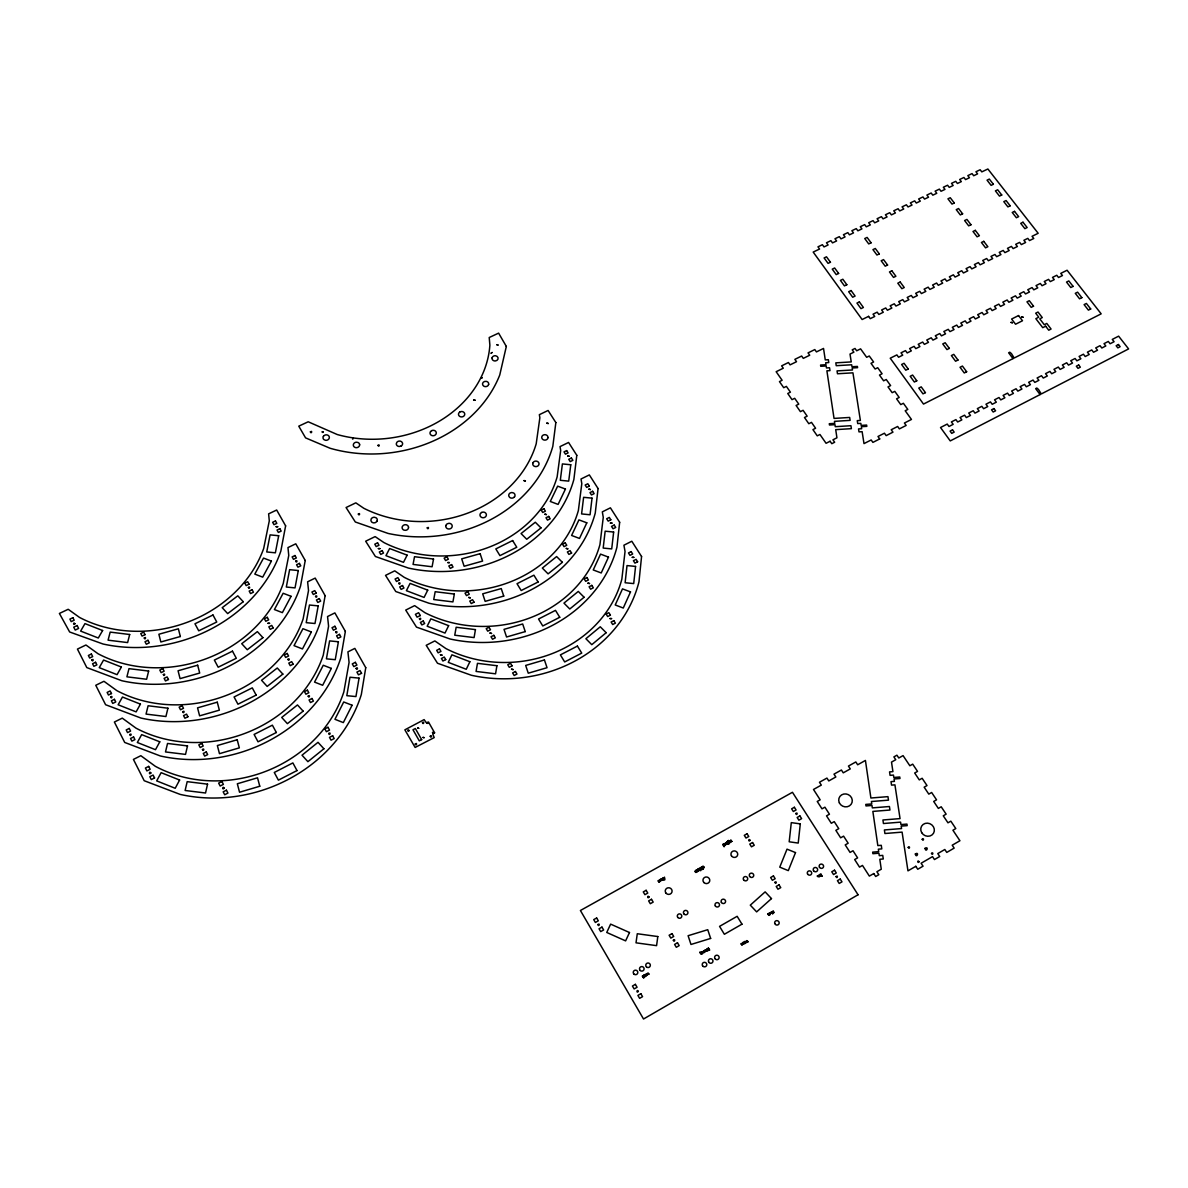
<?xml version="1.0" encoding="UTF-8"?>
<svg xmlns="http://www.w3.org/2000/svg" width="1188" height="1188" viewBox="0 0 1188 1188"><rect width="100%" height="100%" fill="white"/><g stroke="black" fill="none" stroke-linecap="round" stroke-linejoin="round"><path stroke-width="1.5" d="M742.619 942.723C743.391 940.688 744.223 947.074 743.733 941.98M700.727 952.345C698.306 952.939 704.855 955.746 700.712 952.375M820.804 875.601C821.65 874.68 817.596 877.383 820.136 874.606M731.496 841.356L730.486 841.446L731.496 841.327M699.732 869.958L698.425 868.799L699.376 868.339L700.757 870.626L698.648 870.344L698.232 869.067M704.009 867.507L702.999 867.596L704.024 867.255M704.707 951.736C704.232 953.385 704.662 949.761 703.415 951.291M706.667 950.148L707.81 950.697L708.018 949.583M723.299 844.163L724.428 844.208L724.769 845.544M769.572 913.409C769.468 912.013 770.73 916.423 770.047 912.815C772.334 914.077 771.309 912.518 769.512 913.008M773.091 910.958L773.67 912.844L773.299 911.315M741.906 943.435C742.856 946.049 742.396 944.445 741.045 943.599M773.67 912.815C771.22 910.439 772.809 912.295 773.73 911.939M660.691 879.135C660.766 883.011 661.865 879.031 660.721 879.417M648.544 974.026L647.49 974.338L648.47 973.818M729.729 842.797L728.348 842.411L728.66 841.134M706.637 950.86L705.33 951.454L705.821 949.955M767.76 914.493L769.037 913.572M643.272 975.883C646.821 973.937 643.302 979.001 643.287 975.704M729.922 840.866L730.546 841.861M662.845 880.13C659.429 877.694 665.131 880.204 662.83 879.848M703.489 866.542C705.093 870.67 700.029 865.577 703.652 866.616M704.603 952.538L703.281 952.063L703.652 950.697M648.871 974.234C645.188 976.076 647.98 970.938 648.856 973.982M771.22 912.057L772.705 913.943L771.428 911.701M768.591 914.686L768.087 913.958L768.844 914.315M708.197 948.143L709.667 950.207L708.39 947.965M642.337 976.269L643.762 978.08L642.515 975.779M644.074 974.977L644.52 976.759L643.718 975.096M644.772 976.952L644.936 976.833M645.901 975.541L644.906 974.546L645.99 975.615M646.153 976.105L646.005 973.893L647.104 975.229M659.741 881.615L658.82 881.422M659.34 879.966L659.756 881.214M659.073 881.897L660.142 881.258L659.355 879.937M660.246 879.387L660.305 880.13M662.058 879.15L662.577 878.155M663.379 877.709C663.453 881.659 665.651 878.259 664.493 878.481C664.582 874.71 664.359 880.011 663.379 877.709L663.765 878.303M664.745 879.937L663.944 878.645M730.219 840.866L731.808 841.356M708.345 950.222C708.003 949.999 706.489 948.915 707.736 948.767M722.972 844.416L724.324 845.514L724.116 843.97M729.922 842.337L728.155 840.614M727.115 842.084L728.957 844.059L727.19 843.925M701.529 869.349C699.465 869.423 699.316 868.131 701.128 867.389C703.563 871.621 700.668 868.636 701.039 867.7M820.463 875.853L819.883 876.462M695.93 870.314L696.406 871.695M695.886 872.111C693.866 868.814 695.366 873.848 696.406 871.829M695.93 872.482L697.668 871.457M696.599 872.155L695.93 870.284M696.673 871.472L696.896 869.735L697.712 871.16M742.559 943.049L743.198 943.539M697.579 869.378L698.306 871.146L697.594 869.349M698.589 869.081L699.732 869.928M700.727 867.879L701.276 869.185M700.593 869.096L700.415 867.997M701.38 869.497L701.484 868.577M705.093 950.415L704.826 950.118M702.761 867.181L702.999 866.23M727.947 843.406L726.759 842.99L727.591 841.802M728.467 841.787C730.635 842.648 727.902 842.203 728.586 840.436M767.686 914.062L769.245 914.522L768.814 915.206M701.143 953.964C702.227 953.103 701.648 954.632 700.623 953.251M743.866 943.94L743.48 943.465M723.893 845.529L724.116 846.777L722.735 844.52M700.341 952.925L699.821 952.048M724.116 845.589L724.665 845.663M725.913 844.549L724.517 843.51L725.705 844.549M724.517 845.767L724.546 844.906M725.556 842.975L726.804 844.43L725.823 842.797M702.078 951.692L702.821 953.519L702.078 951.662L702.613 952.538M727.294 843.629L726.64 842.247L727.932 843.035M727.932 840.762L728.66 840.703M704.751 950.489L706.192 949.94M729.417 843.005L729.655 842.04M730.501 840.391L731.273 840.228L730.293 840.614M730.293 842.441L729.462 841.134M705.657 951.009L706.207 949.91M730.887 842.025L731.823 841.312M707.098 950.608L708.003 950.207M769.69 914.968L769.052 913.112M741.089 944.267L742.337 943.317M741.728 945.143L742.01 944.371M744.995 941.772L746.599 942.678L744.95 941.356L745.084 943.554L745.01 941.742M747.905 941.832C745.693 942.827 746.034 938.728 747.98 941.609M747.653 941.401C745.188 942.262 748.796 941.312 747.401 942.233M769.141 915.399L769.557 915.146M819.304 874.576L820.359 876.002M819.215 875.333L819.646 874.457M821.844 876.313L820.7 873.878L822.111 876.165M376.997 521.146L376.581 521.784A3.222 2.836 -9.2 0 1 371.131 519.067L371.562 518.414A3.222 2.836 -9.2 0 1 374.547 517.285L376.076 517.805A3.222 2.836 -9.2 0 1 377.012 521.131M726.64 842.292L726.432 843.064M708.003 949.568L707.053 950.133L707.825 950.667M659.236 882.164L658.018 880.679L658.984 881.659M707.053 948.722L706.504 949.747M323.359 431.868C320.24 431.036 323.537 433.264 322.794 432.12M491.327 352.821L491.684 352.717M490.986 353.415L492.203 352.42M700.935 952.568L701.826 953.296M931.511 853.415C932.803 856.37 933.723 851.172 931.511 853.415M408.524 527.056L408.509 527.799A3.222 2.836 -8 0 1 405.702 530.308L404.054 530.145A3.222 2.836 -8 0 1 402.153 527.175L402.376 526.462A3.222 2.836 -8 0 1 408.524 527.056M1023.076 317.241L1021.665 317.062L1023.076 317.241M1011.033 322.394L1012.443 322.72L1011.033 322.394M919.096 861.701C917.463 864.359 917.21 859.028 919.096 861.701M922.2 839.263C923.358 842.262 924.502 837.154 922.2 839.263M908.196 847.341C909.34 850.356 910.498 845.217 908.196 847.341M492.099 357.87L492.04 358.553A3.059 2.614 -1.8 0 0 494.505 360.929L495.307 360.959A3.059 2.614 -1.8 0 0 495.693 355.791L494.891 355.747A3.059 2.614 -1.8 0 0 492.352 357.217L492.099 357.87M774.888 882.372C776.016 885.431 777.249 880.189 774.888 882.372M795.826 813.528C796.94 816.498 798.143 811.404 795.826 813.528M836.07 876.596C837.184 879.655 838.431 874.457 836.07 876.596M445.871 525.616L445.797 526.358A3.208 2.836 -6 0 0 449.138 529.002A3.208 2.836 -6 0 0 452.197 525.957L452.049 525.23A3.208 2.836 -6 0 0 448.856 523.329L447.282 523.804A3.208 2.836 -6 0 0 445.871 525.616M641.565 556.519L638.981 581.793A136.575 122.245 -3.7 0 1 471.413 675.274L437.496 663.246L426.21 645.307L434.838 640.926L445.96 648.603A118.993 106.489 -3.6 0 0 621.844 579.18L625.037 551.499L623.923 545.218L631.793 541.238L641.565 556.519M359.622 444.713L359.548 445.426A3.163 2.732 -8.2 0 1 355.776 447.638A3.163 2.732 -8.2 0 1 353.4 444.446L353.682 443.763A3.163 2.732 -8.2 0 1 356.355 442.203L357.944 442.471A3.163 2.732 -8.2 0 1 359.622 444.713M649.034 896.97C647.312 899.747 647.163 894.282 649.034 896.97M635.565 566.424L633.709 583.59L625.126 582.744L627.012 565.577L635.565 566.424M800.296 823.878L798.217 843.079L789.188 841.787L791.297 822.631L800.296 823.878M619.661 522.274L616.943 547.163A135.67 120.3 -4.2 0 1 450.104 638.996L416.483 627.116L405.717 610.083L414.627 605.628L424.962 612.711A118.191 104.811 -4.2 0 0 599.955 544.564L603.266 517.329L602.316 511.865L610.409 507.825L619.661 522.274M750.088 840.287C748.366 842.945 748.262 837.614 750.088 840.287M598.069 488.55L595.262 513.038A134.779 118.414 -4.6 0 1 429.106 603.266L395.782 591.535L385.536 575.378L394.728 570.849L404.276 577.368A117.404 103.163 -4.6 0 0 578.378 510.469L581.808 483.65L581.021 479.002L589.337 474.903L598.069 488.55M613.647 532.031L611.716 548.915L603.192 548.069L605.152 531.185L613.647 532.031M592.04 498.143L590.05 514.775L581.585 513.929L583.62 497.312L592.04 498.143M576.804 455.316L573.878 479.432A133.888 116.558 -4.9 0 1 408.434 568.072L375.408 556.504L365.666 541.208L375.126 536.605L383.902 542.56A116.647 101.544 -4.9 0 0 557.142 476.878L560.677 450.49L560.038 446.599L568.577 442.456L576.804 455.316M673.344 940.228C674.339 943.376 675.883 938 673.344 940.228M570.775 464.76L568.71 481.125L560.305 480.294L562.399 463.929L570.775 464.76M555.85 422.572L552.821 446.317A133.026 114.746 -5.2 0 1 388.075 533.427L355.331 521.992L346.079 507.528L355.821 502.851L363.825 508.286A115.889 99.97 -5.2 0 0 536.204 443.792L539.857 417.79L539.352 414.671L548.099 410.469L555.85 422.572M422.438 722.675C423.507 725.512 424.784 720.507 422.438 722.675M657.81 936.545L656.578 945.648L636.011 942.827L637.288 933.738L657.81 936.545M597.876 924.576C598.886 927.709 600.371 922.363 597.876 924.576M633.813 557.365L632.268 557.35L633.813 557.365M611.553 618.592L609.993 618.577L611.553 618.592M611.954 523.106L610.424 523.091L611.954 523.106M588.001 583.159L589.5 583.531L588.001 583.159M588.921 489.159L590.377 489.53L588.921 489.159M566.32 548.44L567.805 548.826L566.32 548.44M365.756 667.686L361.33 694.505A144.446 127.844 -19.5 0 1 180.16 794.401L144.208 780.724L133.427 759.414L140.837 755.702L155.331 766.305A126.062 111.568 -19.5 0 0 343.867 691.832L349.079 662.399L347.921 651.87L354.841 648.396L365.756 667.686M567.716 455.91L569.171 456.281L567.716 455.91M496.911 665.726L495.559 673.819L476.076 671.428L477.472 663.335L496.911 665.726M359.058 678.125L355.94 696.569L346.807 695.678L349.97 677.234L359.058 678.125M544.965 514.256L546.435 514.627L545.054 514.092M345.352 631.392L340.822 657.81A143.54 125.883 -18.7 0 1 160.38 755.984L124.71 742.455L114.375 722.037L122.26 718.131L135.967 728.125A125.037 109.667 -18.7 0 0 323.27 655.123L328.586 626.195L327.546 616.542L334.882 612.904L345.352 631.392M511.583 669.2L513.112 669.587L511.583 669.2M475.452 629.61L474.086 637.585L454.752 635.209L456.162 627.249L475.452 629.61M546.822 423.151L548.262 423.507L546.822 423.151M338.402 641.758L335.254 659.696L326.418 658.835L329.611 640.896L338.402 641.758M523.938 480.576L525.393 480.947L523.938 480.576M325.126 595.663L320.522 621.666A142.53 123.849 -18 0 1 140.956 718.057L105.598 704.722L95.768 685.283L103.95 681.288L116.84 690.629A124.161 107.9 -18 0 0 303.103 619.007L308.524 590.54L307.618 581.793L315.191 578.096L325.126 595.663M490.005 633.056L491.52 633.442L490.005 633.056M454.336 594.059L452.925 601.9L433.739 599.539L435.179 591.713L454.336 594.059M318.191 605.88L314.983 623.522L306.207 622.661L309.459 605.019L318.191 605.88M305.227 560.498L300.534 586.085A141.535 121.874 -17.4 0 1 121.844 680.739L86.798 667.582L77.443 649.094L85.937 644.995L98.01 653.727A123.3 106.178 -17.4 0 0 283.249 583.442L288.758 555.435L287.971 547.579L295.782 543.807L305.227 560.498M468.77 597.46L470.27 597.831L468.77 597.46M433.531 559.043L432.09 566.765L413.053 564.419L414.523 556.712L433.531 559.043M430.219 736.233C431.125 739.144 432.67 734.169 430.219 736.233M432.491 732.521L433.486 732.773L432.551 732.402M434.6 732.788L432.788 734.095L434.199 737.6L415.132 747.445L404.87 729.833L424.116 719.616L426.254 722.66L428.512 722.022L434.6 732.788M298.292 570.537L295.025 587.897L286.323 587.035L289.62 569.676L298.292 570.537M496.851 344.802L498.262 345.144L496.926 344.639M423.062 737.421L424.057 737.674L423.062 737.421M427.131 723.15L428.126 723.403L427.131 723.15M440.436 654.751L441.966 655.137L440.436 654.751M285.625 525.853L280.858 551.039A140.57 119.943 -16.8 0 1 103.014 644L69.647 631.986L59.4 613.454L68.191 609.281L79.477 617.404A122.453 104.485 -16.8 0 0 263.706 548.411L269.29 520.849L268.622 513.855L276.67 510.023L285.625 525.853M417.701 728.021L418.696 728.289L417.701 728.021M449.376 562.592L447.817 562.577L449.376 562.592M415.265 744C416.171 746.925 417.731 741.936 415.265 744M409.103 730.561C407.306 733.1 407.439 727.977 409.103 730.561M473.641 400.059L475.111 400.252L473.641 400.059M638.342 991.386C636.337 994.118 636.664 988.446 638.342 991.386M701.544 867.136L703.177 869.274L701.544 867.136M278.69 535.729L275.364 552.821L266.736 551.96L270.092 534.882L278.69 535.729M419.438 618.755C420.329 621.532 421.844 616.81 419.438 618.755M427.235 527.873C428.126 530.546 429.581 526.002 427.235 527.873M398.767 583.323C399.643 586.055 401.158 581.407 398.767 583.323M379.922 548.618L378.363 548.604L379.922 548.618M356.103 668.384C357.024 671.413 358.731 666.23 356.103 668.384M328.69 733.501C329.611 736.634 331.378 731.303 328.69 733.501M358.345 514.048C359.207 516.691 360.692 512.206 358.345 514.048M335.699 632.09C336.56 634.882 338.12 630.16 335.699 632.09M378.007 445.366C378.853 447.935 380.264 443.584 378.007 445.366M308.182 696.138C309.029 699.004 310.647 694.148 308.182 696.138M315.548 596.361C316.394 599.108 317.983 594.416 315.548 596.361M287.927 659.355C288.758 662.191 290.407 657.35 287.927 659.355M207.558 784.154L205.539 793.005L185.12 790.495L187.184 781.659L207.558 784.154M295.708 561.167C296.54 563.884 298.129 559.251 295.708 561.167M269.557 623.329L267.953 623.314L269.557 623.329M506.326 346.421L499.762 374.977A130.947 110.484 -5.8 0 1 330.13 448.277L305.568 437.867L298.767 426.165L308.197 421.785L337.258 434.541A114.078 96.243 -5.8 0 0 489.872 345.159L489.218 337.511L498.618 333.13L506.326 346.421M224.161 788.104C222.037 790.941 222.423 785.268 224.161 788.104M310.38 431.868C311.256 434.615 312.875 429.952 310.38 431.868M277.695 526.7L276.136 526.685L277.695 526.7M187.511 745.916L185.521 754.395L165.503 751.945L167.538 743.465L187.511 745.916M248.381 587.466C249.183 590.198 250.846 585.565 248.381 587.466M202.465 749.524C203.267 752.464 205.049 747.43 202.465 749.524M167.924 708.197L165.919 716.527L146.05 714.092L148.099 705.761L167.924 708.197M182.759 711.746C183.546 714.656 185.313 709.696 182.759 711.746M148.649 671.057L146.614 679.254L126.908 676.833L128.987 668.651L148.649 671.057M150.876 772.987C148.708 775.809 149.153 770.166 150.876 772.987M163.365 674.576C164.137 677.427 165.904 672.557 163.365 674.576M129.685 634.511L127.621 642.574L108.078 640.169L110.172 632.105L129.685 634.511M129.789 734.57C130.561 737.51 132.388 732.491 129.789 734.57M547.965 437.63L547.787 438.327A3.119 2.718 -0.4 0 1 545.396 440.08L544.579 440.109A3.119 2.718 -0.4 0 1 541.758 437.169A3.119 2.718 -0.4 0 1 545.144 434.689L545.931 434.853A3.119 2.718 -0.4 0 1 547.92 436.932L547.965 437.63M144.268 637.986C145.025 640.792 146.792 635.996 144.268 637.986M925.007 848.38C926.031 853.533 929.372 845.618 925.007 848.38M915.339 853.979C916.349 859.132 919.72 851.202 915.339 853.979M110.677 696.97C111.434 699.866 113.261 694.921 110.677 696.97M91.877 659.964C92.619 662.815 94.446 657.944 91.877 659.964M74.918 623.73C72.928 626.195 73.389 621.25 74.918 623.73M532.966 462.845L532.773 463.543A3.133 2.747 -1 0 0 534.006 466.052L534.719 466.409A3.133 2.747 -1 0 0 538.803 464.85A3.133 2.747 -1 0 0 537.035 461.286L536.248 461.107A3.133 2.747 -1 0 0 533.367 462.206L532.966 462.845M817.552 875.675C822.72 877.501 815.636 876.848 817.552 875.675M488.639 384.452L487.926 385.684A3.089 2.643 -2.4 0 1 484.244 386.367L483.575 385.981A3.089 2.643 -2.4 0 1 486.204 381.363L486.976 381.571A3.089 2.643 -2.4 0 1 488.639 384.452M795.515 852.598L788.297 870.626L779.759 867.151L787.02 849.153L795.515 852.598M630.516 591.906L623.269 608.033L615.221 604.974L622.497 588.877L630.516 591.906M608.494 557.113L601.217 572.958L593.243 569.958L600.549 554.113L608.494 557.113M323.433 436.338L323.121 437.021A3.163 2.718 -9.2 0 0 323.968 439.619L325.393 440.258A3.163 2.718 -9.2 0 0 328.437 439.397L328.928 438.818A3.163 2.718 -9.2 0 0 327.74 435.135A3.163 2.718 -9.2 0 0 323.433 436.338M629.491 932.521L625.616 940.881L606.741 932.461L610.632 924.13L629.491 932.521M586.813 522.824L579.492 538.431L571.606 535.461L578.942 519.869L586.813 522.824M565.443 489.055L558.108 504.41L550.282 501.47L557.647 486.144L565.443 489.055M469.884 661.731L466.26 669.275L448.262 662.355L451.9 654.826L469.884 661.731M448.633 625.66L445.01 633.07L427.175 626.239L430.828 618.844L448.633 625.66M427.725 590.139L424.086 597.43L406.4 590.688L410.068 583.412L427.725 590.139M352.094 705.241L343.332 722.601L334.942 719.304L343.718 701.974L352.094 705.241M407.128 555.167L403.489 562.34L385.952 555.672L389.619 548.529L407.128 555.167M331.333 668.399L322.661 685.268L314.553 682.105L323.255 665.25L331.333 668.399M311.36 631.971L302.465 648.945L294.015 645.648L302.94 628.704L311.36 631.971M179.611 780.041L175.215 788.283L156.682 780.887L161.123 772.675L179.611 780.041M291.075 596.317L282.373 612.637L274.413 609.548L283.145 593.258L291.075 596.317M271.413 561.107L262.697 577.145L254.811 574.101L263.543 558.078L271.413 561.107M159.786 741.817L155.494 749.702L137.333 742.5L141.654 734.63L159.786 741.817M140.422 704.128L136.13 711.879L118.132 704.781L122.468 697.029L140.422 704.128M121.369 667.032L117.063 674.665L99.243 667.641L103.579 660.038L121.369 667.032M102.614 630.516L98.307 638.015L80.636 631.095L84.972 623.611L102.614 630.516M514.523 496.792L513.32 497.787A3.163 2.792 -2.5 0 1 510.157 497.713L509.533 497.252A3.163 2.792 -2.5 0 1 513.543 492.946L514.166 493.406A3.163 2.792 -2.5 0 1 514.523 496.792M459.697 412.132L459.132 412.652A3.119 2.688 -3.7 0 0 459.177 415.934L459.756 416.409A3.119 2.688 -3.7 0 0 464.122 415.8A3.119 2.688 -3.7 0 0 463.483 412.043L462.771 411.701A3.119 2.688 -3.7 0 0 460.395 411.776L459.697 412.132M771.487 898.588L756.637 911.894L750.296 905.152L765.146 891.876L771.487 898.588M606.162 632.714L591.787 644.668L585.892 638.713L600.267 626.789L606.162 632.714M584.095 597.252L569.78 608.999L563.958 603.118L578.289 591.416L584.095 597.252M562.384 562.31L548.084 573.863L542.337 568.072L556.623 556.563L562.384 562.31M323.908 748.767L307.9 761.671L302.019 755.197L318.013 742.322L323.908 748.767M540.986 527.903L526.73 539.263L521.057 533.561L535.298 522.23L540.986 527.903M303.148 711.137L287.392 723.67L281.719 717.448L297.475 704.944L303.148 711.137M282.863 674.101L267.166 686.412L261.568 680.279L277.264 667.998L282.863 674.101M262.904 637.629L247.267 649.732L241.728 643.703L257.365 631.63L262.904 637.629M243.258 601.722L227.665 613.617L222.201 607.677L237.793 595.827L243.258 601.722M481.6 512.488L480.947 512.949A3.193 2.821 -4.2 0 0 480.101 515.681L480.412 516.364A3.193 2.821 -4.2 0 0 484.763 517.344A3.193 2.821 -4.2 0 0 485.951 513.468L485.447 512.889A3.193 2.821 -4.2 0 0 482.373 512.191L481.6 512.488M431.779 430.62L431.096 431.021A3.133 2.718 -5.1 0 0 430.086 433.62L430.338 434.288A3.133 2.718 -5.1 0 0 434.541 435.432A3.133 2.718 -5.1 0 0 435.966 431.764L435.536 431.199A3.133 2.718 -5.1 0 0 432.551 430.368L431.779 430.62M858.048 894.772L643.525 1019.007L580.412 910.498L792.455 792.292L858.048 894.772M915.814 866.304L907.959 870.863L902.093 832.12L884.912 833.516L884.392 829.952L901.558 828.556L901.187 826.12L907.187 825.63L906.949 824.086L900.95 824.576L900.578 822.141L883.441 823.522L882.922 819.987L900.044 818.606L894.935 784.852L891.535 785.12L891.015 781.645L894.415 781.377L894.059 778.986L899.984 778.511L899.762 776.997L893.822 777.457L893.465 775.081L890.064 775.348L889.545 771.888L892.93 771.621L891.505 762.102L895.752 759.711L893.881 756.904L896.91 755.197L898.796 758.003L903.058 755.613L909.845 765.755L912.696 764.151L917.537 771.398L914.686 773.002L919.289 779.892L922.14 778.274L927.011 785.565L924.16 787.184L928.793 794.119L931.644 792.485L936.545 799.821L933.694 801.455L938.357 808.419L941.208 806.786L946.138 814.151L943.272 815.8L947.965 822.809L950.831 821.16L955.791 828.571L952.925 830.234L959.934 840.733L952.212 845.203L954.157 848.113L946.762 852.42L944.816 849.494L937.778 853.578L939.723 856.503L934.466 859.548L932.521 856.622L921.101 863.245L923.046 866.186L917.745 869.26L915.814 866.304M873.759 873.551L869.349 876.091L862.473 865.428L859.533 867.121L854.662 859.563L857.602 857.885L852.999 850.742L850.059 852.42L845.217 844.906L848.158 843.228L843.584 836.144L840.644 837.807L835.847 830.338L838.773 828.675L834.228 821.621L831.303 823.284L826.521 815.859L829.447 814.211L824.918 807.187L821.992 808.835L817.24 801.455L820.165 799.821L813.498 789.471L821.309 785.105L819.468 782.253L826.937 778.081L828.779 780.932L835.832 776.982L833.991 774.145L841.416 770.002L843.257 772.839L850.281 768.903L848.44 766.082L855.82 761.954L857.677 764.775L865.428 760.439L870.893 798.009L887.956 796.643L888.476 800.148L871.413 801.514L871.754 803.934L865.77 804.41L865.993 805.939L871.977 805.464L872.334 807.885L889.426 806.518L889.961 810.038L872.853 811.404L877.828 845.589L881.273 845.307L881.793 848.885L878.348 849.168L878.704 851.633L872.66 852.138L872.883 853.697L878.927 853.207L879.283 855.672L882.743 855.39L883.278 858.983L879.818 859.266L881.258 869.215L876.893 871.74L878.808 874.695L875.675 876.506L873.759 873.551M640.852 993.717L637.911 995.41L639.619 998.336L642.56 996.643L640.852 993.717M840.213 879.075L837.436 880.664L839.203 883.441L841.98 881.852L840.213 879.075M635.372 984.347L632.432 986.04L634.14 988.951L637.08 987.273L635.372 984.347M834.54 870.195L831.778 871.784L833.53 874.546L836.293 872.957L834.54 870.195M741.965 924.175L724.368 934.273L719.557 926.373L737.154 916.304L741.965 924.175M677.472 942.782L674.591 944.43L676.299 947.282L679.18 945.633L677.472 942.782M779.016 884.852L776.21 886.441L777.947 889.233L780.754 887.629L779.016 884.852M672.007 933.62L669.111 935.253L670.819 938.104L673.7 936.456L672.007 933.62M773.433 875.927L770.641 877.516L772.363 880.293L775.17 878.704L773.433 875.927M601.974 927.115L599.049 928.749L600.712 931.6L603.638 929.966L601.974 927.115M651.499 899.286L648.633 900.905L650.311 903.712L653.177 902.108L651.499 899.286M752.553 842.53L749.762 844.089L751.469 846.821L754.261 845.262L752.553 842.53M799.895 815.933L797.148 817.478L798.871 820.18L801.618 818.636L799.895 815.933M596.643 917.997L593.733 919.616L595.381 922.467L598.307 920.819L596.643 917.997M646.124 890.302L643.272 891.906L644.921 894.683L647.772 893.079L646.124 890.302M747.074 833.768L744.282 835.327L745.99 838.045L748.782 836.486L747.074 833.768M794.371 807.276L791.624 808.82L793.332 811.508L796.079 809.964L794.371 807.276M577.413 646.079L560.38 654.885L564.686 661.954L581.734 653.103L577.413 646.079M421.666 739.619L419.29 740.852L412.979 729.759L415.355 728.541L421.666 739.619M512.058 665.844L509.266 667.3L507.751 664.745L510.543 663.305L512.058 665.844M610.409 615.132L607.692 616.542L606.147 614.062L608.85 612.652L610.409 615.132M1040.109 394.565L950.252 440.911L940.525 427.517L947.222 424.071L948.989 426.477L953.162 424.339L951.395 421.933L955.909 419.616L957.677 422.022L961.835 419.884L960.082 417.478L964.582 415.176L966.334 417.567L970.492 415.444L968.725 413.038L973.224 410.736L974.977 413.127L979.12 411.003L977.353 408.613L981.837 406.326L983.605 408.702L987.733 406.593L985.966 404.202L990.436 401.915L992.203 404.291L996.316 402.183L994.549 399.807L999.004 397.52L1000.771 399.896L1004.87 397.787L1003.103 395.411L1007.543 393.139L1009.31 395.5L1013.409 393.406L1011.641 391.03L1016.067 388.758L1017.849 391.134L1021.932 389.025L1020.15 386.664L1024.561 384.407L1026.343 386.768L1030.412 384.674L1028.645 382.313L1033.04 380.056L1034.822 382.402L1038.891 380.323L1037.109 377.977L1041.505 375.72L1043.272 378.066L1047.326 375.987L1045.544 373.641L1049.925 371.399L1051.707 373.745L1055.746 371.666L1053.964 369.32L1058.33 367.077L1060.127 369.423L1064.151 367.344L1062.369 365.013L1066.72 362.786L1068.502 365.117L1072.526 363.053L1070.744 360.721L1075.081 358.494L1076.877 360.825L1080.887 358.761L1079.09 356.43L1083.426 354.217L1085.223 356.534L1089.218 354.484L1087.421 352.168L1091.742 349.94L1093.539 352.257L1097.519 350.222L1095.722 347.906L1100.043 345.693L1101.84 348.01L1105.805 345.96L1104.008 343.659L1108.315 341.446L1110.112 343.748L1114.077 341.713L1112.28 339.412L1118.621 336.159L1128.6 348.916L1041.297 393.956L1038.49 389.456L1036.827 388.031L1035.654 388.639L1040.109 394.565M515.429 671.502L512.637 672.943L514.166 675.497L516.958 674.056L515.429 671.502M613.84 620.641L611.137 622.052L612.681 624.532L615.399 623.136L613.84 620.641M952.524 429.863L950.088 431.11L951.722 433.368L954.172 432.12L952.524 429.863M993.94 408.568L991.535 409.801L993.183 412.028L995.589 410.796L993.94 408.568M1078.674 364.983L1076.328 366.186L1078.006 368.369L1080.352 367.166L1078.674 364.983M1118.457 344.52L1116.156 345.723L1117.834 347.876L1120.15 346.688L1118.457 344.52M297 770.567L278.393 780.145L274.279 772.467L292.872 762.919L297 770.567M559.741 617.285L542.768 625.972L538.535 619.022L555.494 610.365L559.741 617.285M226.418 790.183L223.181 791.832L224.695 794.742L227.933 793.079L226.418 790.183M332.64 735.743L329.492 737.362L331.051 740.183L334.199 738.58L332.64 735.743M445.738 659.592L442.916 661.018L441.431 658.479L444.253 657.038L445.738 659.592M637.629 561.776L634.956 563.127L633.412 560.706L636.085 559.355L637.629 561.776M493.822 635.313L491.03 636.738L492.53 639.248L495.322 637.822L493.822 635.313M591.802 585.372L589.1 586.753L590.629 589.203L593.332 587.822L591.802 585.372M879.714 438.921L872.898 442.396L871.175 439.961L864.003 443.614L862.132 431.675L858.998 431.883L858.538 428.927L861.671 428.734L861.359 426.7L866.839 426.358L866.631 425.066L861.152 425.408L860.84 423.388L857.721 423.581L857.261 420.641L860.379 420.448L852.939 372.839L837.481 373.76L837.05 370.894L852.494 369.973L852.182 367.998L857.588 367.671L857.394 366.424L851.989 366.75L851.677 364.775L836.248 365.696L835.817 362.845L851.232 361.924L850.014 354.083L853.89 352.153L852.212 349.821L855.004 348.455L856.682 350.787L860.587 348.856L866.661 357.291L869.26 355.999L873.611 361.998L870.997 363.305L875.125 369.023L877.724 367.716L882.09 373.76L879.476 375.066L883.62 380.813L886.233 379.507L890.614 385.58L888 386.902L892.173 392.679L894.787 391.357L899.197 397.475L896.569 398.797L900.756 404.603L903.385 403.281L907.81 409.429L905.197 410.751L911.463 419.438L904.41 423.032L906.147 425.453L899.375 428.898L897.653 426.477L891.223 429.744L892.96 432.165L886.174 435.625L884.436 433.204L877.991 436.486L879.714 438.921M221.874 781.481L218.637 783.13L220.151 786.025L223.389 784.377L221.874 781.481M327.977 727.279L324.844 728.883L326.388 731.704L329.522 730.1L327.977 727.279M439.486 648.886L436.679 650.326L438.149 652.851L440.971 651.425L439.486 648.886M631.125 551.588L628.467 552.94L629.996 555.36L632.669 554.009L631.125 551.588M276.344 732.506L258.034 741.817L254.098 734.436L272.379 725.17L276.344 732.506M1013.008 358.613L923.507 404.069L890.228 358.212L896.881 354.9L898.574 357.246L902.717 355.167L901.024 352.836L905.494 350.608L907.201 352.94L911.33 350.876L909.622 348.559L914.092 346.332L915.8 348.648L919.913 346.599L918.22 344.282L922.675 342.055L924.383 344.372L928.481 342.337L926.774 340.006L931.214 337.793L932.936 340.11L937.02 338.075L935.312 335.759L939.753 333.546L941.46 335.862L945.544 333.828L943.836 331.511L948.247 329.314L949.969 331.615L954.038 329.596L952.331 327.294L956.741 325.096L958.449 327.398L962.518 325.363L960.795 323.062L965.191 320.879L966.913 323.181L970.967 321.146L969.245 318.859L973.625 316.676L975.348 318.963L979.402 316.944L977.679 314.672L982.045 312.489L983.768 314.775L987.807 312.756L986.07 310.484L990.436 308.301L992.158 310.588L996.183 308.583L994.46 306.311L998.811 304.143L1000.534 306.415L1004.543 304.41L1002.821 302.138L1007.157 299.985L1008.879 302.257L1012.889 300.252L1011.151 297.995L1015.473 295.842L1017.21 298.099L1021.205 296.109L1019.467 293.852L1023.789 291.699L1025.511 293.956L1029.491 291.981L1027.754 289.724L1032.06 287.57L1033.798 289.827L1037.763 287.852L1036.025 285.595L1040.317 283.457L1042.054 285.714L1046.019 283.739L1044.282 281.497L1048.559 279.358L1050.296 281.601L1054.246 279.64L1052.509 277.398L1056.771 275.274L1058.523 277.502L1062.458 275.542L1060.765 273.389L1067.076 270.24L1101.172 313.84L1014.196 358.019L1011.434 353.593L1009.8 352.197L1008.627 352.791L1013.008 358.613M488.996 627.249L486.219 628.66L487.719 631.17L490.496 629.759L488.996 627.249M586.887 577.502L584.184 578.883L585.714 581.318L588.416 579.952L586.887 577.502M538.09 582.001L521.19 590.54L517.018 583.694L533.902 575.185L538.09 582.001M1045.663 326.195L1042.737 327.665L1035.832 318.666L1038.758 317.196L1035.684 313.201L1038.015 312.028L1042.277 317.582L1039.782 318.844L1044.282 324.71L1046.791 323.448L1051.068 329.031L1048.737 330.219L1045.663 326.195M154.559 777.947L151.292 779.595L149.822 776.7L153.089 775.051L154.559 777.947M361.553 673.299L358.479 674.858L356.92 672.111L360.009 670.552L361.553 673.299M206.281 751.915L203.282 753.43L204.678 756.103L207.677 754.588L206.281 751.915M311.984 698.485L309.073 699.955L310.499 702.554L313.409 701.083L311.984 698.485M925.422 392.634L922.987 393.867L918.784 388.09L921.205 386.857L925.422 392.634M966.661 371.755L964.27 372.973L960.038 367.255L962.429 366.053L966.661 371.755M1090.703 308.969L1088.401 310.127L1084.095 304.618L1086.396 303.445L1090.703 308.969M830.1 441.253L826.076 443.287L819.943 434.496L817.255 435.848L812.919 429.611L815.592 428.259L811.478 422.364L808.805 423.715L804.484 417.508L807.157 416.171L803.073 410.306L800.4 411.642L796.094 405.464L798.767 404.143L794.698 398.307L792.025 399.643L787.748 393.495L790.421 392.174L786.382 386.382L783.709 387.704L779.462 381.6L782.12 380.279L776.15 371.71L783.278 368.221L781.63 365.859L788.431 362.518L790.079 364.865L796.524 361.701L794.861 359.355L801.648 356.029L803.296 358.375L809.711 355.227L808.048 352.881L814.805 349.569L816.453 351.915L823.536 348.44L825.259 359.905L828.348 359.712L828.764 362.578L825.69 362.756L825.972 364.716L820.566 365.043L820.76 366.29L826.165 365.963L826.462 367.938L829.551 367.76L829.981 370.626L826.893 370.805L834.035 418.414L849.672 417.448L850.118 420.374L834.466 421.354L834.778 423.374L829.283 423.715L829.476 425.007L834.971 424.665L835.268 426.685L850.935 425.705L851.395 428.66L835.713 429.64L836.931 437.793L832.951 439.812L834.659 442.248L831.808 443.688L830.1 441.253M474.012 602.168L471.25 603.563L469.765 601.083L472.542 599.688L474.012 602.168M571.591 553.044L568.904 554.395L567.389 551.989L570.077 550.623L571.591 553.044M148.678 766.394L145.411 768.042L146.881 770.923L150.148 769.275L148.678 766.394M355.361 662.325L352.287 663.884L353.831 666.616L356.905 665.072L355.361 662.325M916.78 380.784L914.359 382.016L910.186 376.269L912.607 375.052L916.78 380.784M957.974 360.038L955.583 361.241L951.38 355.568L953.771 354.366L957.974 360.038M1081.867 297.653L1079.565 298.812L1075.289 293.317L1077.59 292.159L1081.867 297.653M201.812 743.361L198.812 744.876L200.208 747.534L203.207 746.019L201.812 743.361M307.395 690.154L304.484 691.609L305.91 694.208L308.821 692.738L307.395 690.154M256.163 695.099L237.956 704.217L234.066 696.97L252.272 687.867L256.163 695.099M908.211 369.008L905.776 370.211L901.618 364.493L904.038 363.29L908.211 369.008M949.346 348.381L946.955 349.584L942.767 343.926L945.158 342.738L949.346 348.381M1033.53 306.192L1031.214 307.365L1026.967 301.841L1029.298 300.683L1033.53 306.192M1073.076 286.382L1070.774 287.541L1066.512 282.076L1068.814 280.917L1073.076 286.382M420.285 615.562L417.077 617.166L415.414 614.315L418.621 612.711L420.285 615.562M467.79 591.743L465.028 593.139L466.498 595.604L469.275 594.208L467.79 591.743M565.236 542.886L562.548 544.238L564.048 546.643L566.75 545.292L565.236 542.886M610.825 519.795L608.182 521.131L606.667 518.755L609.31 517.419L610.825 519.795M1018.547 315.562L1011.612 319.037L1015.562 324.235L1022.497 320.745L1018.547 315.562M423.225 621.012L420.404 622.423L421.874 624.933L424.68 623.522L423.225 621.012M614.196 525.066L611.538 526.403L613.053 528.779L615.711 527.442L614.196 525.066M187.912 716.735L184.927 718.235L183.546 715.607L186.546 714.107L187.912 716.735M293.109 664.211L290.214 665.666L288.803 663.097L291.699 661.657L293.109 664.211M129.24 728.437L126.21 729.937L127.547 732.595L130.576 731.08L129.24 728.437M334.882 626.269L332.031 627.695L333.457 630.204L336.308 628.794L334.882 626.269M512.637 540.555L495.827 548.901L499.94 555.642L516.765 547.267L512.637 540.555M182.135 705.687L179.15 707.172L180.517 709.785L183.501 708.3L182.135 705.687M287.184 653.445L284.288 654.885L285.684 657.439L288.58 655.999L287.184 653.445M133.576 736.961L130.532 738.476L131.883 741.134L134.927 739.619L133.576 736.961M339.456 634.362L336.59 635.788L338.016 638.327L340.882 636.887L339.456 634.362M399.317 580.1L396.525 581.481L395.099 579.016L397.891 577.635L399.317 580.1M589.322 486.1L586.679 487.407L585.179 485.06L587.822 483.754L589.322 486.1M446.911 556.786L444.149 558.137L445.604 560.573L448.366 559.206L446.911 556.786M543.926 508.776L541.238 510.112L542.723 512.474L545.396 511.152L543.926 508.776M402.509 585.55L399.703 586.931L401.143 589.397L403.95 588.015L402.509 585.55M592.634 491.283L589.991 492.604L591.49 494.951L594.134 493.629L592.634 491.283M451.574 564.597L448.826 565.963L450.282 568.413L453.044 567.032L451.574 564.597M548.693 516.409L546.005 517.745L547.49 520.121L550.178 518.785L548.693 516.409M168.458 679.491L165.474 680.947L164.122 678.363L167.107 676.908L168.458 679.491M273.121 627.917L270.24 629.343L268.844 626.819L271.74 625.408L273.121 627.917M232.477 651.158L214.36 660.083L218.176 667.225L236.308 658.271L232.477 651.158M111.479 693.54L108.464 695.025L107.143 692.411L110.157 690.941L111.479 693.54M316.171 593.109L313.335 594.505L311.924 592.025L314.775 590.629L316.171 593.109M162.771 668.606L159.801 670.062L161.152 672.646L164.122 671.19L162.771 668.606M267.285 617.315L264.404 618.74L265.785 621.25L268.666 619.839L267.285 617.315M114.419 699.316L111.405 700.801L112.741 703.43L115.756 701.945L114.419 699.316M319.275 598.604L316.424 599.999L317.835 602.479L320.671 601.083L319.275 598.604M382.105 550.608L379.328 551.975L380.739 554.41L383.516 553.044L382.105 550.608M571.383 458.004L568.755 459.296L570.225 461.612L572.868 460.32L571.383 458.004M868.591 316.364L862.132 319.527L813.186 252.079L819.586 249.035L817.968 246.822L822.393 244.713L824.012 246.926L828.095 244.995L826.477 242.768L830.887 240.674L832.521 242.887L836.59 240.956L834.971 238.743L839.367 236.65L841 238.862L845.054 236.917L843.435 234.719L847.831 232.625L849.45 234.838L853.504 232.907L851.87 230.71L856.266 228.616L857.885 230.814L861.924 228.898L860.305 226.7L864.671 224.621L866.304 226.819L870.329 224.903L868.695 222.705L873.061 220.641L874.695 222.824L878.719 220.909L877.086 218.726L881.422 216.662L883.055 218.844L887.065 216.944L885.431 214.761L889.767 212.697L891.416 214.88L895.41 212.979L893.762 210.796L898.098 208.746L899.732 210.915L903.726 209.014L902.078 206.846L906.399 204.796L908.033 206.964L912.013 205.078L910.379 202.91L914.671 200.861L916.319 203.029L920.284 201.143L918.636 198.975L922.942 196.941L924.576 199.094L928.541 197.208L926.892 195.055L931.169 193.02L932.818 195.174L936.768 193.302L935.119 191.149L939.381 189.115L941.045 191.268L944.98 189.397L943.331 187.244L947.579 185.224L949.242 187.377L953.162 185.506L951.514 183.353L955.761 181.333L957.409 183.487L961.33 181.615L959.666 179.477L963.914 177.472L965.562 179.596L969.467 177.74L967.819 175.616L972.036 173.597L973.7 175.735L977.59 173.879L975.942 171.755L980.145 169.75L981.808 171.874L987.881 168.993L1038.178 233.293L1032.06 236.293L1033.768 238.491L1029.521 240.57L1027.813 238.372L1023.893 240.288L1025.6 242.501L1021.338 244.579L1019.631 242.382L1015.695 244.312L1017.403 246.51L1013.141 248.604L1011.434 246.391L1007.483 248.337L1009.191 250.534L1004.914 252.643L1003.207 250.43L999.242 252.361L1000.949 254.574L996.658 256.682L994.95 254.47L990.985 256.415L992.693 258.628L988.386 260.736L986.679 258.524L982.714 260.469L984.407 262.697L980.1 264.805L978.392 262.578L974.412 264.538L976.105 266.765L971.784 268.889L970.076 266.647L966.082 268.607L967.775 270.849L963.438 272.973L961.745 270.73L957.736 272.691L959.429 274.933L955.078 277.071L953.385 274.829L949.375 276.789L951.068 279.046L946.702 281.185L945.009 278.928L940.985 280.903L942.678 283.16L938.297 285.298L936.604 283.041L932.565 285.031L934.258 287.273L929.877 289.427L928.184 287.169L924.13 289.159L925.823 291.416L921.428 293.57L919.735 291.312L915.681 293.302L917.359 295.56L912.948 297.728L911.27 295.456L907.201 297.446L908.879 299.718L904.454 301.886L902.776 299.614L898.692 301.618L900.37 303.89L895.945 306.059L894.267 303.786L890.168 305.791L891.846 308.078L887.406 310.246L885.728 307.959L881.63 309.979L883.293 312.266L878.838 314.449L877.175 312.162L873.046 314.181L874.724 316.468L870.255 318.651L868.591 316.364M212.979 614.998L194.966 623.774L198.723 630.813L216.751 622.007L212.979 614.998M859.355 301.915L856.949 303.074L860.988 308.642L863.394 307.469L859.355 301.915M900.177 282.031L897.801 283.19L901.87 288.684L904.246 287.526L900.177 282.031M983.738 241.342L981.437 242.471L985.55 247.847L987.867 246.718L983.738 241.342M1023.002 222.23L1020.73 223.344L1024.873 228.66L1027.145 227.547L1023.002 222.23M377.561 542.827L374.784 544.178L376.195 546.599L378.972 545.247L377.561 542.827M566.646 450.594L564.018 451.871L565.488 454.187L568.116 452.895L566.646 450.594M851.068 290.54L848.678 291.713L852.687 297.238L855.093 296.064L851.068 290.54M891.832 270.79L889.47 271.948L893.525 277.413L895.886 276.255L891.832 270.79M975.303 230.353L973.002 231.482L977.1 236.813L979.402 235.699L975.303 230.353M1014.522 211.36L1012.235 212.459L1016.364 217.746L1018.651 216.647L1014.522 211.36M145.025 634.644L142.07 636.085L140.748 633.546L143.703 632.105L145.025 634.644M249.049 584.214L246.183 585.61L244.817 583.145L247.698 581.749L249.049 584.214M95.575 662.28L92.575 663.736L93.882 666.305L96.881 664.849L95.575 662.28M299.406 563.379L296.569 564.746L297.95 567.196L300.787 565.815L299.406 563.379M147.965 640.273L145.01 641.713L146.332 644.252L149.302 642.812L147.965 640.273M252.079 589.708L249.198 591.104L250.564 593.584L253.445 592.188L252.079 589.708M846.836 284.734L844.445 285.892L840.436 280.398L842.841 279.239L846.836 284.734M887.585 265.043L885.209 266.186L881.184 260.751L883.545 259.608L887.585 265.043M970.997 224.74L968.68 225.854L964.611 220.537L966.913 219.424L970.997 224.74M1010.171 205.806L1007.899 206.905L1003.801 201.633L1006.073 200.549L1010.171 205.806M91.387 654.024L88.387 655.479L89.679 658.033L92.679 656.593L91.387 654.024M294.966 555.524L292.144 556.89L293.51 559.34L296.347 557.959L294.966 555.524M838.624 273.448L836.233 274.606L832.253 269.141L834.644 267.983L838.624 273.448M879.313 253.89L876.952 255.034L872.942 249.614L875.304 248.485L879.313 253.89M962.622 213.825L960.32 214.939L956.251 209.652L958.553 208.539L962.622 213.825M1001.751 195.01L999.479 196.109L995.395 190.867L997.668 189.783L1001.751 195.01M830.457 262.236L828.066 263.38L824.101 257.945L826.492 256.801L830.457 262.236M871.086 242.798L868.725 243.926L864.745 238.536L867.106 237.422L871.086 242.798M954.291 202.985L951.989 204.084L947.95 198.827L950.252 197.728L954.291 202.985M993.376 184.274L991.104 185.358L987.05 180.16L989.322 179.076L993.376 184.274M77.146 625.527L73.745 627.16L75.215 630.056L78.616 628.422L77.146 625.527M279.819 528.69L277.012 530.041L278.363 532.447L281.185 531.095L279.819 528.69M72.899 617.686L69.914 619.111L71.191 621.636L74.176 620.21L72.899 617.686M275.468 520.953L272.646 522.289L273.997 524.695L276.819 523.359L275.468 520.953M353.163 438.253L352.554 439.04L353.178 438.298M482.001 377.576L481.422 378.333L482.016 377.636M400.92 446.124L399.331 446.48A3.148 2.732 -6.6 0 1 396.376 444.446L396.302 443.748A3.148 2.732 -6.6 0 1 402.509 443.05L402.598 443.748A3.148 2.732 -6.6 0 1 400.92 446.124M710.647 938.431L690.985 944.475L688.104 935.713L707.736 929.699L710.647 938.431M259.771 786.248L239.545 792.233L237.333 783.768L257.529 777.798L259.771 786.248M544.431 659.949L525.675 665.429L528.259 673.195L547.044 667.701L544.431 659.949M237.199 739.753L217.359 745.544L219.468 753.667L239.337 747.861L237.199 739.753M525.23 631.6L506.548 637.006L504.024 629.358L522.675 623.982L525.23 631.6M217.27 702.182L197.55 707.855L199.614 715.844L219.364 710.157L217.27 702.182M503.742 596.064L485.164 601.366L482.699 593.837L501.247 588.565L503.742 596.064M197.668 665.206L178.066 670.76L180.071 678.63L199.703 673.047L197.668 665.206M180.338 636.516L160.84 641.98L158.88 634.244L178.363 628.794L180.338 636.516M480.145 553.682L461.701 558.85L464.122 566.26L482.58 561.078L480.145 553.682M921.71 832.684A6.935 6.43 30.7 0 0 933.501 833.278A6.935 6.43 30.7 0 0 927.457 823.15A6.935 6.43 30.7 0 0 921.71 832.684M839.352 802.85A6.861 6.415 24.3 0 0 851.083 804.35A6.861 6.415 24.3 0 0 846.064 793.955A6.861 6.415 24.3 0 0 839.352 802.85M819.497 867.314A2.242 2.124 27.5 0 0 823.343 867.314A2.242 2.124 27.5 0 0 821.279 864.077A2.242 2.124 27.5 0 0 819.497 867.314M813.557 870.7A2.242 2.138 27.4 0 0 817.403 870.715A2.242 2.138 27.4 0 0 815.354 867.463A2.242 2.138 27.4 0 0 813.557 870.7M807.617 874.101A2.242 2.138 27.2 0 0 811.463 874.101A2.242 2.138 27.2 0 0 809.399 870.863A2.242 2.138 27.2 0 0 807.617 874.101M774.754 923.432A2.272 2.183 29.9 0 0 778.556 924.427A2.272 2.183 29.9 0 0 777.427 920.715A2.272 2.183 29.9 0 0 774.754 923.432M749.598 876.373A2.242 2.153 21.7 0 0 753.474 876.388A2.242 2.153 21.7 0 0 751.44 873.135A2.242 2.153 21.7 0 0 749.598 876.373M743.584 879.788A2.242 2.153 21.3 0 0 747.445 879.803A2.242 2.153 21.3 0 0 745.425 876.536A2.242 2.153 21.3 0 0 743.584 879.788M731.437 855.805A3.415 3.267 17.9 0 0 737.317 855.82A3.415 3.267 17.9 0 0 734.258 850.89A3.415 3.267 17.9 0 0 731.437 855.805M721.413 902.449A2.257 2.183 20.5 0 0 725.319 902.449A2.257 2.183 20.5 0 0 723.299 899.168A2.257 2.183 20.5 0 0 721.413 902.449M715.325 905.909A2.257 2.183 19.9 0 0 719.23 905.909A2.257 2.183 19.9 0 0 717.21 902.613A2.257 2.183 19.9 0 0 715.325 905.909M703.905 882.535A3.43 3.312 16 0 0 709.652 881.273A3.43 3.312 16 0 0 705.568 877.041A3.43 3.312 16 0 0 703.905 882.535M666.126 893.302A3.445 3.341 9.9 0 0 671.933 892.143A3.445 3.341 9.9 0 0 667.938 887.807A3.445 3.341 9.9 0 0 666.126 893.302M683.739 913.706A2.257 2.198 14.8 0 0 687.644 913.706A2.257 2.198 14.8 0 0 685.654 910.394A2.257 2.198 14.8 0 0 683.739 913.706M677.709 917.359A2.257 2.213 13.8 0 0 681.6 917.002A2.257 2.213 13.8 0 0 679.298 913.884A2.257 2.213 13.8 0 0 677.709 917.359M714.924 958.582A2.287 2.242 27.8 0 0 718.859 958.582A2.287 2.242 27.8 0 0 716.824 955.211A2.287 2.242 27.8 0 0 714.924 958.582M708.746 962.146A2.287 2.242 27.5 0 0 712.696 962.146A2.287 2.242 27.5 0 0 710.662 958.761A2.287 2.242 27.5 0 0 708.746 962.146M702.554 965.71A2.287 2.242 27 0 0 706.518 965.696A2.287 2.242 27 0 0 704.484 962.325A2.287 2.242 27 0 0 702.554 965.71M646.435 966.869A2.287 2.257 8.2 0 0 650.267 965.859A2.287 2.257 8.2 0 0 647.445 963.082A2.287 2.257 8.2 0 0 646.435 966.869M640.184 970.448A2.287 2.257 5.4 0 0 644.015 969.438A2.287 2.257 5.4 0 0 641.193 966.661A2.287 2.257 5.4 0 0 640.184 970.448M633.902 974.026A2.302 2.272 2.2 0 0 637.748 973.017A2.302 2.272 2.2 0 0 634.927 970.24A2.302 2.272 2.2 0 0 633.902 974.026"/></g></svg>
